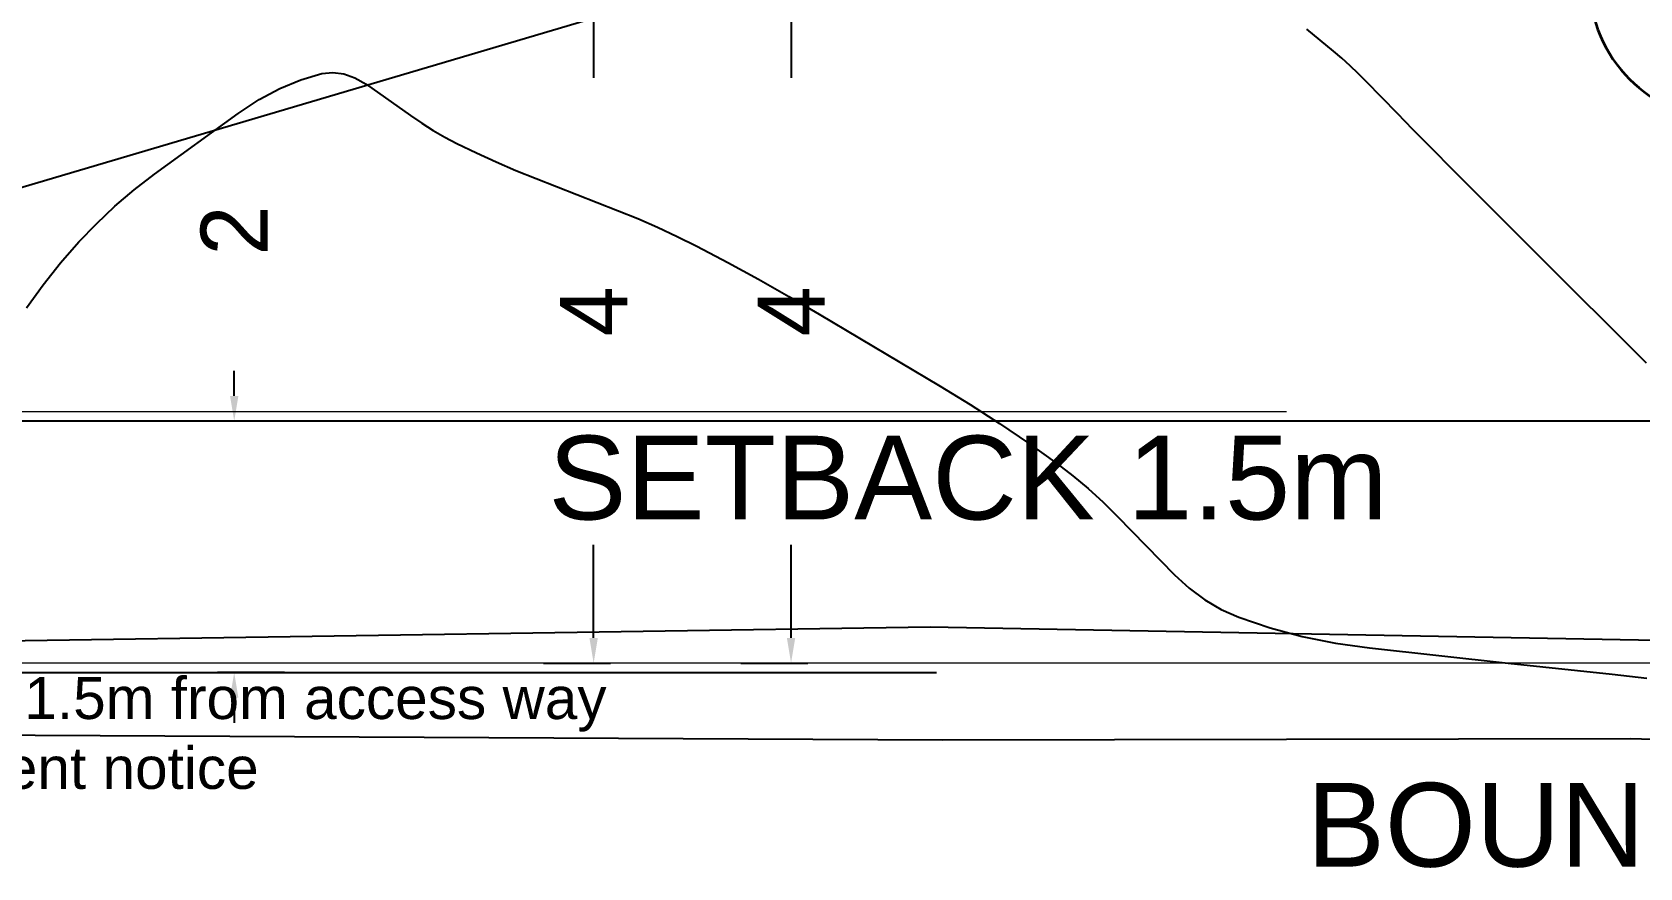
# Model space of a CAD drawing. Header units: metres. Extents: x -23 to 139, y -11 to 42.
# Drawn here: x 6.53 to 16.12, y 1.18 to 6.17 of the extents above; entities that cross this region are included whole.
import ezdxf

# ---------------------------------------------------------------- set-up
doc = ezdxf.new("R2010")
doc.units = ezdxf.units.M
doc.header["$LTSCALE"] = 96
doc.header["$MEASUREMENT"] = 0
doc.linetypes.add('Dash', pattern=[0.225, 0.15, -0.075])
doc.linetypes.add('Dash-Dot', pattern=[0.7, 0.4, -0.1, 0.1, -0.1])
for name, color, linetype, lineweight, true_color in [('01 Site Set - SITE LAYOUT', 7, 'Continuous', 18, 0x000000), ('CAD LAYER Site', 7, 'Continuous', 25, 0x000000), ('Dimensions_ Site 1_200', 7, 'Continuous', 18, 0x000000), ('Doors', 7, 'Continuous', 35, 0x000000), ('TER-SITE PLAN TEXT ---   --SITE TEXT', 7, 'Continuous', 25, 0x008000), ('Terrain_ Boundary Setbacks', 1, 'Dash', 18, 0xff0000), ('Terrain_ Broundary CAD', 7, 'Dash-Dot', 18, 0x008000), ('Terrain_ Elevation Data', 9, 'Dash', 25, 0x808080)]:
    doc.layers.add(name, color=color, linetype=linetype, lineweight=lineweight, true_color=true_color)
doc.dimstyles.new('DimensionStyle', dxfattribs={"dimtxt": 40, "dimasz": 150, "dimexe": 10, "dimexo": 3, "dimgap": 1.25, "dimtad": 1, "dimdec": 0, "dimzin": 12, "dimdsep": 46, "dimtxsty": 'Standard', "dimcen": 0.09, "dimadec": 0, "dimazin": 0, "dimtfac": 1, "dimtdec": 4, "dimtofl": 0, "dimtmove": 0, "dimatfit": 3, "dimfxl": 30, "dimfxlon": 1, "dimfrac": 2, "dimtolj": 1, "dimtzin": 0, "dimarcsym": 0})

# ---------------------------------------------------------------- blocks, each defined once
blk = doc.blocks.new('*D12')
at = {"layer": 'Defpoints', "color": 0, "transparency": 16777216}
for p in [(7.7337, 3.8464), (8.0337, 3.8464), (8.0337, 2.3464)]:
    blk.add_point(p, dxfattribs=at)
at = {"layer": 'Dimensions_ Site 1_200', "color": 0, "lineweight": -2, "transparency": 16777216}
for p, q in [((7.7337, 3.9964), (7.7337, 4.1464)), ((8.0337, 3.8464), (7.6337, 3.8464)), ((8.0337, 2.3464), (7.6337, 2.3464)), ((7.7337, 2.1964), (7.7337, 2.0464))]:
    blk.add_line(p, q, dxfattribs=at)
at = {"layer": 'Dimensions_ Site 1_200', "color": 0, "transparency": 16777216}
for points in [[(7.7087, 3.9964), (7.7587, 3.9964), (7.7337, 3.8464)], [(7.7587, 2.1964), (7.7087, 2.1964), (7.7337, 2.3464)]]:
    blk.add_solid(points, dxfattribs=at)
at = {"layer": 'Dimensions_ Site 1_200', "color": 0, "transparency": 16777216, "insert": (7.7337, 4.9834), "char_height": 0.4, "attachment_point": 5, "rotation": 90}
blk.add_mtext('\\A1;2', dxfattribs=at)
blk = doc.blocks.new('*D21')
at = {"layer": 'Defpoints', "color": 0, "transparency": 16777216}
for p in [(11.3558, 6.5992), (10.7557, 2.4022), (11.0557, 2.4021)]:
    blk.add_point(p, dxfattribs=at)
at = {"layer": 'Dimensions_ Site 1_200', "color": 0, "lineweight": -2, "transparency": 16777216}
for p, q in [((11.3558, 6.5992), (10.9558, 6.5992)), ((11.0558, 6.4492), (11.0558, 5.8935)), ((11.0557, 2.5521), (11.0557, 3.1078)), ((10.7557, 2.4022), (11.1557, 2.4021))]:
    blk.add_line(p, q, dxfattribs=at)
at = {"layer": 'Dimensions_ Site 1_200', "color": 0, "transparency": 16777216}
for points in [[(11.0808, 6.4492), (11.0308, 6.4492), (11.0558, 6.5992)], [(11.0307, 2.5521), (11.0807, 2.5521), (11.0557, 2.4021)]]:
    blk.add_solid(points, dxfattribs=at)
at = {"layer": 'Dimensions_ Site 1_200', "color": 0, "transparency": 16777216, "insert": (11.0557, 4.5007), "char_height": 0.4, "attachment_point": 5, "rotation": 89.99865}
blk.add_mtext('\\A1;4', dxfattribs=at)
blk = doc.blocks.new('*D22')
at = {"layer": 'Defpoints', "color": 0, "transparency": 16777216}
for p in [(10.9706, 6.8868), (-3.1193, 2.4028), (-3.0342, 2.1151)]:
    blk.add_point(p, dxfattribs=at)
at = {"layer": 'Dimensions_ Site 1_200', "color": 0, "lineweight": -2, "transparency": 16777216}
for p, q in [((10.9706, 6.8868), (11.0842, 6.5033)), ((10.9119, 6.5566), (5.4499, 4.9396)), ((-2.9755, 2.4454), (2.4866, 4.0623)), ((-3.0342, 2.1151), (-3.1477, 2.4987))]:
    blk.add_line(p, q, dxfattribs=at)
at = {"layer": 'Dimensions_ Site 1_200', "color": 0, "transparency": 16777216}
for points in [[(10.919, 6.5326), (10.9048, 6.5806), (11.0558, 6.5992)], [(-2.9826, 2.4693), (-2.9684, 2.4214), (-3.1193, 2.4028)]]:
    blk.add_solid(points, dxfattribs=at)
at = {"layer": 'Dimensions_ Site 1_200', "color": 0, "transparency": 16777216, "insert": (3.9682, 4.501), "char_height": 0.4, "attachment_point": 5, "rotation": 16.4908}
blk.add_mtext('\\A1;15', dxfattribs=at)
blk = doc.blocks.new('*D26')
at = {"layer": 'Defpoints', "color": 0, "transparency": 16777216}
for p in [(9.878, 6.5992), (10.178, 6.5992), (9.578, 2.4025)]:
    blk.add_point(p, dxfattribs=at)
at = {"layer": 'Dimensions_ Site 1_200', "color": 0, "lineweight": -2, "transparency": 16777216}
for p, q in [((10.178, 6.5992), (9.778, 6.5992)), ((9.878, 6.4492), (9.878, 5.8937)), ((9.878, 2.5525), (9.878, 3.108)), ((9.578, 2.4025), (9.978, 2.4025))]:
    blk.add_line(p, q, dxfattribs=at)
at = {"layer": 'Dimensions_ Site 1_200', "color": 0, "transparency": 16777216}
for points in [[(9.903, 6.4492), (9.853, 6.4492), (9.878, 6.5992)], [(9.853, 2.5525), (9.903, 2.5525), (9.878, 2.4025)]]:
    blk.add_solid(points, dxfattribs=at)
at = {"layer": 'Dimensions_ Site 1_200', "color": 0, "transparency": 16777216, "insert": (9.878, 4.5008), "char_height": 0.4, "attachment_point": 5, "rotation": 90}
blk.add_mtext('\\A1;4', dxfattribs=at)

msp = doc.modelspace()

# ---------------------------------------------------------------- linework, layer by layer
at = {"layer": 'CAD LAYER Site', "color": 4, "linetype": 'Dash', "true_color": 0x00ffff, "transparency": 33554687}
msp.add_line((1.9958, 2.3464), (11.9241, 2.3464), dxfattribs=at)
msp.add_lwpolyline([(16.3418, 3.8464), (1.9958, 3.8464), (1.9958, 20.2128)], dxfattribs=at)
at = {"layer": 'CAD LAYER Site', "color": 1, "true_color": 0xff0000, "transparency": 33554687}
for points in [[(37.2559, 2.8947), (35.675, 2.4398), (32.0235, 2.4273), (26.8097, 2.3472), (21.7514, 2.4804), (16.2194, 2.5373), (11.886, 2.6169), (6.3547, 2.5337), (1.4985, 2.6675), (-2.0485, 2.4234), (-4.4468, 2.336)], [(-4.5562, 1.8795), (-2.3518, 1.6124), (1.4377, 1.762), (6.1582, 1.974), (11.9598, 1.9442), (16.0638, 1.9517), (21.7976, 1.7778), (26.7238, 1.6264), (31.8034, 1.439), (35.6694, 1.8497), (37.0275, 1.7513), (38.5062, 2.8629)]]:
    msp.add_lwpolyline(points, dxfattribs=at)
at = {"layer": 'Doors', "transparency": 33554687}
msp.add_arc((16.6305, 6.4592), 0.81, 180, 270, dxfattribs=at)
at = {"layer": 'Terrain_ Boundary Setbacks', "transparency": 33554687}
msp.add_lwpolyline([(35.6113, 21.0215), (35.6113, 3.9015), (1.8797, 3.9015), (1.8802, 21.0215)], close=True, dxfattribs=at)
at = {"layer": 'Terrain_ Broundary CAD', "transparency": 33554687}
msp.add_lwpolyline([(-3.1186, 22.5215), (37.1115, 22.5215), (37.1105, 2.4015), (-3.1192, 2.4025)], close=True, dxfattribs=at)
at = {"layer": 'Terrain_ Elevation Data', "transparency": 33554687}
for points in [[(16.1583, 4.1922), (15.5074, 4.8418), (15.3452, 5.0038), (15.1832, 5.1659), (15.0213, 5.3282), (14.8596, 5.4906), (14.8126, 5.538), (14.7658, 5.5856), (14.7192, 5.6332), (14.6727, 5.6811), (14.4866, 5.8734), (14.4396, 5.9207), (14.3914, 5.9666), (14.342, 6.0112), (14.2914, 6.0545), (14.1324, 6.1857)], [(6.4948, 4.5229), (6.5932, 4.659), (6.6972, 4.7898), (6.8069, 4.9155), (6.9115, 5.0242), (7.0218, 5.1277), (7.1376, 5.2259), (7.2591, 5.3189), (7.7577, 5.6816), (7.8821, 5.7642), (8.0065, 5.8314), (8.1311, 5.8832), (8.2558, 5.9195), (8.3216, 5.9269), (8.3876, 5.9188), (8.4537, 5.8953), (8.5199, 5.8563), (8.7858, 5.669), (8.8528, 5.6236), (8.9212, 5.5809), (8.991, 5.5408), (9.0622, 5.5033), (9.1782, 5.4468), (9.2957, 5.3929), (9.4146, 5.3416), (9.5349, 5.293), (10.0203, 5.1033), (10.1406, 5.0546), (10.2594, 5.0028), (10.3768, 4.9481), (10.4927, 4.8904), (10.6777, 4.7934), (10.8612, 4.6935), (11.0433, 4.5906), (11.224, 4.4847), (11.9458, 4.054), (12.1241, 3.9447), (12.2994, 3.8315), (12.4716, 3.7143), (12.6407, 3.5933), (12.7361, 3.5202), (12.8284, 3.4432), (12.9176, 3.3623), (13.0037, 3.2775), (13.343, 2.9294), (13.4304, 2.8485), (13.5234, 2.7791), (13.6222, 2.7215), (13.7266, 2.6754), (13.9131, 2.6123), (14.1053, 2.5608), (14.3032, 2.5209), (14.5068, 2.4927), (15.3348, 2.4028), (15.5412, 2.3804), (15.7475, 2.3579), (15.9539, 2.3354), (16.1603, 2.3128)]]:
    msp.add_lwpolyline(points, dxfattribs=at)

# ---------------------------------------------------------------- texts
at = {"layer": '01 Site Set - SITE LAYOUT', "transparency": 33554687, "insert": (17.4703, 1.1806), "char_height": 0.5, "width": 9.715895, "attachment_point": 8}
msp.add_mtext('\\fArial|b0|i0|c0|p0;BOUNDARY 40.23 m\\P', dxfattribs=at)
at = {"layer": 'TER-SITE PLAN TEXT ---   --SITE TEXT', "transparency": 33554687, "insert": (2.8909, 2.3185), "char_height": 0.25, "width": 7.562016, "attachment_point": 1}
msp.add_mtext('{\\fArial|b0|i0|p34;\\C18;\\H0.349162;\\H0.716x;Building line restriction 1.5m from access way\\fArial|b0|i0|p34;\\C18;\\H0.349162;\\H0.716x;\\P\\fArial|b0|i0|p34;\\C18;\\H0.349162;\\H0.716x;Taken from 1966 consent notice}', dxfattribs=at)
at = {"layer": 'Terrain_ Boundary Setbacks', "transparency": 33554687, "insert": (12.1114, 3.2521), "char_height": 0.5, "width": 9.715895, "attachment_point": 8}
msp.add_mtext('\\fArial|b0|i0|c0|p0;SETBACK 1.5m\\P', dxfattribs=at)

# ---------------------------------------------------------------- dimensions: what is measured, and where the dimension line sits
at = {"layer": 'Dimensions_ Site 1_200', "transparency": 33554687}
for base, p1, p2, angle, picture, middle, dimtype in [((-3.1193, 2.4028), (10.9706, 6.8868), (-3.0342, 2.1151), 16.4908, '*D22', (3.9682, 4.501), 160), ((9.878, 6.5992), (9.578, 2.4025), (10.178, 6.5992), 90, '*D26', (9.878, 4.5008), 160), ((11.0557, 2.4021), (11.3558, 6.5992), (10.7557, 2.4022), 89.99865, '*D21', (11.0557, 4.5007), 160), ((7.7336870464, 3.8463727766), (8.0336870464, 2.3463727766), (8.0336870464, 3.8463727766), 90, '*D12', (7.7336870464, 4.9833727766), 161)]:
    dim = msp.add_linear_dim(base=base, p1=p1, p2=p2, angle=angle, dimstyle='DimensionStyle', override={"dimtxt": 0.4, "dimasz": 0.15, "dimexe": 0.1, "dimexo": 0, "dimtmove": 2}, dxfattribs=at)
    dim.commit()
    dim.dimension.update_dxf_attribs({"geometry": picture, "text_midpoint": middle, "dimtype": dimtype})

doc.saveas('drawing.dxf')
